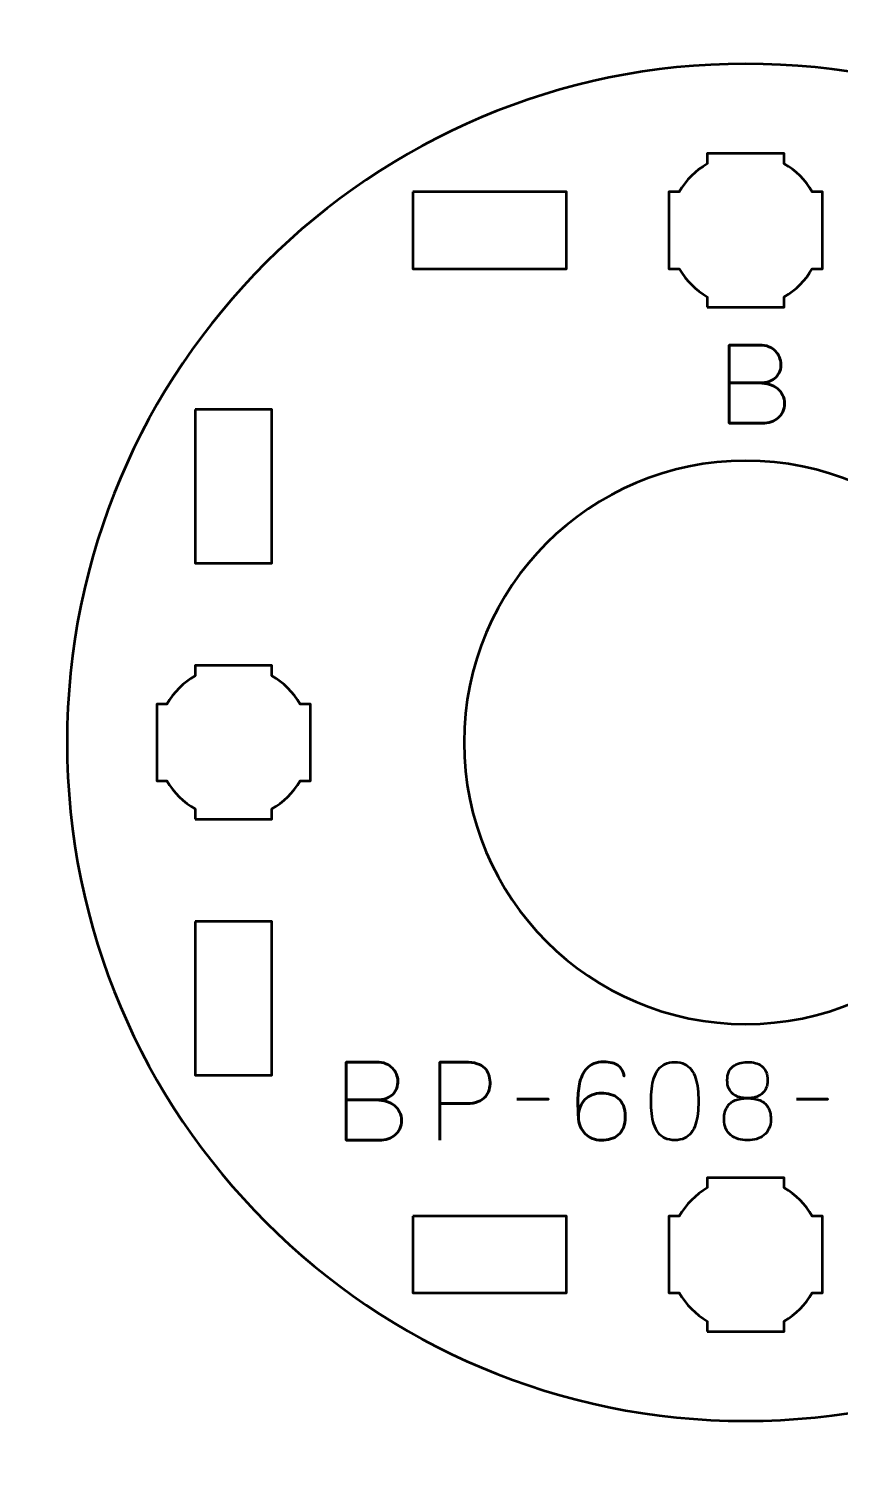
# Model space of a CAD drawing. Header units: centimetres. Extents: x -21 to 0, y -29.7 to 0.
# Drawn here: x -11.5 to -8.33, y -22.85 to -17.26 of the extents above; entities that cross this region are included whole.
import ezdxf

# ---------------------------------------------------------------- set-up
doc = ezdxf.new("R2010")
doc.units = ezdxf.units.CM
doc.header["$MEASUREMENT"] = 0
doc.layers.add('Layer 1', color=7, linetype='Continuous')

msp = doc.modelspace()

# ---------------------------------------------------------------- linework, layer by layer
at = {"layer": 'Layer 1', "color": 22, "lineweight": 53}
msp.add_open_spline([(-21.00003, -29.19995), (-21.00003, -29.19995), (-21.00003, -0.49992), (-21.00003, -0.49992), (-21.00003, -0.49992), (-21.00003, -0.22295), (-20.77694, 0.00004), (-20.49994, 0.00004), (-20.49994, 0.00004), (-20.49994, 0.00004), (-0.50008, 0.00004), (-0.50008, 0.00004), (-0.50008, 0.00004), (-0.22294, 0.00004), (0.00002, -0.22295), (0.00002, -0.49992), (0.00002, -0.49992), (0.00002, -0.49992), (0.00002, -29.19995), (0.00002, -29.19995), (0.00002, -29.19995), (0.00002, -29.47695), (-0.22294, -29.70004), (-0.50008, -29.70004), (-0.50008, -29.70004), (-0.50008, -29.70004), (-20.49994, -29.70004), (-20.49994, -29.70004), (-20.49994, -29.70004), (-20.77694, -29.70004), (-21.00003, -29.47695), (-21.00003, -29.19995)], degree=3, knots=[0, 0, 0, 0, 0.125, 0.125, 0.125, 0.125, 0.25, 0.25, 0.25, 0.25, 0.375, 0.375, 0.375, 0.375, 0.5, 0.5, 0.5, 0.5, 0.625, 0.625, 0.625, 0.625, 0.75, 0.75, 0.75, 0.75, 0.875, 0.875, 0.875, 0.875, 1, 1, 1, 1], dxfattribs=at)
at = {"layer": 'Layer 1', "color": 114, "lineweight": 53}
msp.add_open_spline([(-8.69993, -17.39996), (-7.2366, -17.39996), (-6.04993, -18.58663), (-6.04993, -20.04996), (-6.04993, -20.04996), (-6.04993, -21.51329), (-7.2366, -22.69996), (-8.69993, -22.69996), (-8.69993, -22.69996), (-10.16326, -22.69996), (-11.34993, -21.51329), (-11.34993, -20.04996), (-11.34993, -20.04996), (-11.34993, -18.58663), (-10.16326, -17.39996), (-8.69993, -17.39996)], degree=3, knots=[0, 0, 0, 0, 0.25, 0.25, 0.25, 0.25, 0.5, 0.5, 0.5, 0.5, 0.75, 0.75, 0.75, 0.75, 1, 1, 1, 1], dxfattribs=at)
at = {"layer": 'Layer 1', "lineweight": 53}
for points, knots in [([(-8.84992, -18.35002), (-8.84992, -18.35002), (-8.84992, -18.30984), (-8.84992, -18.30984), (-8.84992, -18.30984), (-8.89546, -18.28351), (-8.93342, -18.24556), (-8.95977, -18.20003), (-8.95977, -18.20003), (-8.95977, -18.20003), (-8.99992, -18.20003), (-8.99992, -18.20003), (-8.99992, -18.20003), (-8.99992, -18.20003), (-8.99992, -18.05151), (-8.99992, -18.05151), (-8.99992, -18.05151), (-8.99992, -18.05151), (-8.99994, -18.04996), (-8.99994, -18.04996), (-8.99994, -18.04996), (-8.99994, -18.04996), (-8.99992, -18.04841), (-8.99992, -18.04841), (-8.99992, -18.04841), (-8.99992, -18.04841), (-8.99992, -17.90002), (-8.99992, -17.90002), (-8.99992, -17.90002), (-8.99992, -17.90002), (-8.95982, -17.90002), (-8.95982, -17.90002), (-8.95982, -17.90002), (-8.93347, -17.85445), (-8.89548, -17.81645), (-8.84992, -17.79009), (-8.84992, -17.79009), (-8.84992, -17.79009), (-8.84992, -17.75001), (-8.84992, -17.75001), (-8.84992, -17.75001), (-8.84992, -17.75001), (-8.70458, -17.75001), (-8.70458, -17.75001), (-8.70458, -17.75001), (-8.70458, -17.75001), (-8.69994, -17.74995), (-8.69994, -17.74995), (-8.69994, -17.74995), (-8.69994, -17.74995), (-8.69529, -17.75001), (-8.69529, -17.75001), (-8.69529, -17.75001), (-8.69529, -17.75001), (-8.54991, -17.75001), (-8.54991, -17.75001), (-8.54991, -17.75001), (-8.54991, -17.75001), (-8.54991, -17.79009), (-8.54991, -17.79009), (-8.54991, -17.79009), (-8.50434, -17.81645), (-8.46637, -17.85445), (-8.44003, -17.90002), (-8.44003, -17.90002), (-8.44003, -17.90002), (-8.39991, -17.90002), (-8.39991, -17.90002), (-8.39991, -17.90002), (-8.39991, -17.90002), (-8.39991, -18.20003), (-8.39991, -18.20003), (-8.39991, -18.20003), (-8.39991, -18.20003), (-8.44008, -18.20003), (-8.44008, -18.20003), (-8.44008, -18.20003), (-8.46642, -18.24556), (-8.50438, -18.28351), (-8.54991, -18.30984), (-8.54991, -18.30984), (-8.54991, -18.30984), (-8.54991, -18.35002), (-8.54991, -18.35002), (-8.54991, -18.35002), (-8.54991, -18.35002), (-8.84992, -18.35002), (-8.84992, -18.35002)], [0, 0, 0, 0, 0.0454545, 0.0454545, 0.0454545, 0.0454545, 0.0909091, 0.0909091, 0.0909091, 0.0909091, 0.1363636, 0.1363636, 0.1363636, 0.1363636, 0.1818182, 0.1818182, 0.1818182, 0.1818182, 0.2272727, 0.2272727, 0.2272727, 0.2272727, 0.2727273, 0.2727273, 0.2727273, 0.2727273, 0.3181818, 0.3181818, 0.3181818, 0.3181818, 0.3636364, 0.3636364, 0.3636364, 0.3636364, 0.4090909, 0.4090909, 0.4090909, 0.4090909, 0.4545455, 0.4545455, 0.4545455, 0.4545455, 0.5, 0.5, 0.5, 0.5, 0.5454545, 0.5454545, 0.5454545, 0.5454545, 0.5909091, 0.5909091, 0.5909091, 0.5909091, 0.6363636, 0.6363636, 0.6363636, 0.6363636, 0.6818182, 0.6818182, 0.6818182, 0.6818182, 0.7272727, 0.7272727, 0.7272727, 0.7272727, 0.7727273, 0.7727273, 0.7727273, 0.7727273, 0.8181818, 0.8181818, 0.8181818, 0.8181818, 0.8636364, 0.8636364, 0.8636364, 0.8636364, 0.9090909, 0.9090909, 0.9090909, 0.9090909, 0.9545455, 0.9545455, 0.9545455, 0.9545455, 1, 1, 1, 1]), ([(-9.99992, -17.90002), (-9.99992, -17.90002), (-9.39991, -17.90002), (-9.39991, -17.90002), (-9.39991, -17.90002), (-9.39991, -17.90002), (-9.39991, -18.20003), (-9.39991, -18.20003), (-9.39991, -18.20003), (-9.39991, -18.20003), (-9.99992, -18.20003), (-9.99992, -18.20003), (-9.99992, -18.20003), (-9.99992, -18.20003), (-9.99992, -17.90002), (-9.99992, -17.90002)], [0, 0, 0, 0, 0.25, 0.25, 0.25, 0.25, 0.5, 0.5, 0.5, 0.5, 0.75, 0.75, 0.75, 0.75, 1, 1, 1, 1]), ([(-10.84987, -18.74997), (-10.84987, -18.74997), (-10.54986, -18.74997), (-10.54986, -18.74997), (-10.54986, -18.74997), (-10.54986, -18.74997), (-10.54986, -19.34998), (-10.54986, -19.34998), (-10.54986, -19.34998), (-10.54986, -19.34998), (-10.84987, -19.34998), (-10.84987, -19.34998), (-10.84987, -19.34998), (-10.84987, -19.34998), (-10.84987, -18.74997), (-10.84987, -18.74997)], [0, 0, 0, 0, 0.25, 0.25, 0.25, 0.25, 0.5, 0.5, 0.5, 0.5, 0.75, 0.75, 0.75, 0.75, 1, 1, 1, 1]), ([(-10.84992, -20.35002), (-10.84992, -20.35002), (-10.84992, -20.30984), (-10.84992, -20.30984), (-10.84992, -20.30984), (-10.89546, -20.28351), (-10.93342, -20.24556), (-10.95977, -20.20003), (-10.95977, -20.20003), (-10.95977, -20.20003), (-10.99992, -20.20003), (-10.99992, -20.20003), (-10.99992, -20.20003), (-10.99992, -20.20003), (-10.99992, -20.05151), (-10.99992, -20.05151), (-10.99992, -20.05151), (-10.99992, -20.05151), (-10.99994, -20.04996), (-10.99994, -20.04996), (-10.99994, -20.04996), (-10.99994, -20.04996), (-10.99992, -20.04841), (-10.99992, -20.04841), (-10.99992, -20.04841), (-10.99992, -20.04841), (-10.99992, -19.90002), (-10.99992, -19.90002), (-10.99992, -19.90002), (-10.99992, -19.90002), (-10.95982, -19.90002), (-10.95982, -19.90002), (-10.95982, -19.90002), (-10.93347, -19.85445), (-10.89548, -19.81645), (-10.84992, -19.79009), (-10.84992, -19.79009), (-10.84992, -19.79009), (-10.84992, -19.75001), (-10.84992, -19.75001), (-10.84992, -19.75001), (-10.84992, -19.75001), (-10.70458, -19.75001), (-10.70458, -19.75001), (-10.70458, -19.75001), (-10.70458, -19.75001), (-10.69994, -19.74995), (-10.69994, -19.74995), (-10.69994, -19.74995), (-10.69994, -19.74995), (-10.69529, -19.75001), (-10.69529, -19.75001), (-10.69529, -19.75001), (-10.69529, -19.75001), (-10.54991, -19.75001), (-10.54991, -19.75001), (-10.54991, -19.75001), (-10.54991, -19.75001), (-10.54991, -19.79009), (-10.54991, -19.79009), (-10.54991, -19.79009), (-10.50434, -19.81645), (-10.46637, -19.85445), (-10.44003, -19.90002), (-10.44003, -19.90002), (-10.44003, -19.90002), (-10.39991, -19.90002), (-10.39991, -19.90002), (-10.39991, -19.90002), (-10.39991, -19.90002), (-10.39991, -20.20003), (-10.39991, -20.20003), (-10.39991, -20.20003), (-10.39991, -20.20003), (-10.44008, -20.20003), (-10.44008, -20.20003), (-10.44008, -20.20003), (-10.46642, -20.24556), (-10.50438, -20.28351), (-10.54991, -20.30984), (-10.54991, -20.30984), (-10.54991, -20.30984), (-10.54991, -20.35002), (-10.54991, -20.35002), (-10.54991, -20.35002), (-10.54991, -20.35002), (-10.84992, -20.35002), (-10.84992, -20.35002)], [0, 0, 0, 0, 0.0454545, 0.0454545, 0.0454545, 0.0454545, 0.0909091, 0.0909091, 0.0909091, 0.0909091, 0.1363636, 0.1363636, 0.1363636, 0.1363636, 0.1818182, 0.1818182, 0.1818182, 0.1818182, 0.2272727, 0.2272727, 0.2272727, 0.2272727, 0.2727273, 0.2727273, 0.2727273, 0.2727273, 0.3181818, 0.3181818, 0.3181818, 0.3181818, 0.3636364, 0.3636364, 0.3636364, 0.3636364, 0.4090909, 0.4090909, 0.4090909, 0.4090909, 0.4545455, 0.4545455, 0.4545455, 0.4545455, 0.5, 0.5, 0.5, 0.5, 0.5454545, 0.5454545, 0.5454545, 0.5454545, 0.5909091, 0.5909091, 0.5909091, 0.5909091, 0.6363636, 0.6363636, 0.6363636, 0.6363636, 0.6818182, 0.6818182, 0.6818182, 0.6818182, 0.7272727, 0.7272727, 0.7272727, 0.7272727, 0.7727273, 0.7727273, 0.7727273, 0.7727273, 0.8181818, 0.8181818, 0.8181818, 0.8181818, 0.8636364, 0.8636364, 0.8636364, 0.8636364, 0.9090909, 0.9090909, 0.9090909, 0.9090909, 0.9545455, 0.9545455, 0.9545455, 0.9545455, 1, 1, 1, 1]), ([(-10.84987, -20.74994), (-10.84987, -20.74994), (-10.54986, -20.74994), (-10.54986, -20.74994), (-10.54986, -20.74994), (-10.54986, -20.74994), (-10.54986, -21.34994), (-10.54986, -21.34994), (-10.54986, -21.34994), (-10.54986, -21.34994), (-10.84987, -21.34994), (-10.84987, -21.34994), (-10.84987, -21.34994), (-10.84987, -21.34994), (-10.84987, -20.74994), (-10.84987, -20.74994)], [0, 0, 0, 0, 0.25, 0.25, 0.25, 0.25, 0.5, 0.5, 0.5, 0.5, 0.75, 0.75, 0.75, 0.75, 1, 1, 1, 1]), ([(-8.84992, -22.35002), (-8.84992, -22.35002), (-8.84992, -22.30984), (-8.84992, -22.30984), (-8.84992, -22.30984), (-8.89546, -22.28351), (-8.93342, -22.24556), (-8.95977, -22.20003), (-8.95977, -22.20003), (-8.95977, -22.20003), (-8.99992, -22.20003), (-8.99992, -22.20003), (-8.99992, -22.20003), (-8.99992, -22.20003), (-8.99992, -22.05151), (-8.99992, -22.05151), (-8.99992, -22.05151), (-8.99992, -22.05151), (-8.99994, -22.04996), (-8.99994, -22.04996), (-8.99994, -22.04996), (-8.99994, -22.04996), (-8.99992, -22.04841), (-8.99992, -22.04841), (-8.99992, -22.04841), (-8.99992, -22.04841), (-8.99992, -21.90002), (-8.99992, -21.90002), (-8.99992, -21.90002), (-8.99992, -21.90002), (-8.95982, -21.90002), (-8.95982, -21.90002), (-8.95982, -21.90002), (-8.93347, -21.85445), (-8.89548, -21.81645), (-8.84992, -21.79009), (-8.84992, -21.79009), (-8.84992, -21.79009), (-8.84992, -21.75001), (-8.84992, -21.75001), (-8.84992, -21.75001), (-8.84992, -21.75001), (-8.70458, -21.75001), (-8.70458, -21.75001), (-8.70458, -21.75001), (-8.70458, -21.75001), (-8.69994, -21.74995), (-8.69994, -21.74995), (-8.69994, -21.74995), (-8.69994, -21.74995), (-8.69529, -21.75001), (-8.69529, -21.75001), (-8.69529, -21.75001), (-8.69529, -21.75001), (-8.54991, -21.75001), (-8.54991, -21.75001), (-8.54991, -21.75001), (-8.54991, -21.75001), (-8.54991, -21.79009), (-8.54991, -21.79009), (-8.54991, -21.79009), (-8.50434, -21.81645), (-8.46637, -21.85445), (-8.44003, -21.90002), (-8.44003, -21.90002), (-8.44003, -21.90002), (-8.39991, -21.90002), (-8.39991, -21.90002), (-8.39991, -21.90002), (-8.39991, -21.90002), (-8.39991, -22.20003), (-8.39991, -22.20003), (-8.39991, -22.20003), (-8.39991, -22.20003), (-8.44008, -22.20003), (-8.44008, -22.20003), (-8.44008, -22.20003), (-8.46642, -22.24556), (-8.50438, -22.28351), (-8.54991, -22.30984), (-8.54991, -22.30984), (-8.54991, -22.30984), (-8.54991, -22.35002), (-8.54991, -22.35002), (-8.54991, -22.35002), (-8.54991, -22.35002), (-8.84992, -22.35002), (-8.84992, -22.35002)], [0, 0, 0, 0, 0.0454545, 0.0454545, 0.0454545, 0.0454545, 0.0909091, 0.0909091, 0.0909091, 0.0909091, 0.1363636, 0.1363636, 0.1363636, 0.1363636, 0.1818182, 0.1818182, 0.1818182, 0.1818182, 0.2272727, 0.2272727, 0.2272727, 0.2272727, 0.2727273, 0.2727273, 0.2727273, 0.2727273, 0.3181818, 0.3181818, 0.3181818, 0.3181818, 0.3636364, 0.3636364, 0.3636364, 0.3636364, 0.4090909, 0.4090909, 0.4090909, 0.4090909, 0.4545455, 0.4545455, 0.4545455, 0.4545455, 0.5, 0.5, 0.5, 0.5, 0.5454545, 0.5454545, 0.5454545, 0.5454545, 0.5909091, 0.5909091, 0.5909091, 0.5909091, 0.6363636, 0.6363636, 0.6363636, 0.6363636, 0.6818182, 0.6818182, 0.6818182, 0.6818182, 0.7272727, 0.7272727, 0.7272727, 0.7272727, 0.7727273, 0.7727273, 0.7727273, 0.7727273, 0.8181818, 0.8181818, 0.8181818, 0.8181818, 0.8636364, 0.8636364, 0.8636364, 0.8636364, 0.9090909, 0.9090909, 0.9090909, 0.9090909, 0.9545455, 0.9545455, 0.9545455, 0.9545455, 1, 1, 1, 1]), ([(-9.99992, -21.89989), (-9.99992, -21.89989), (-9.39991, -21.89989), (-9.39991, -21.89989), (-9.39991, -21.89989), (-9.39991, -21.89989), (-9.39991, -22.19989), (-9.39991, -22.19989), (-9.39991, -22.19989), (-9.39991, -22.19989), (-9.99992, -22.19989), (-9.99992, -22.19989), (-9.99992, -22.19989), (-9.99992, -22.19989), (-9.99992, -21.89989), (-9.99992, -21.89989)], [0, 0, 0, 0, 0.25, 0.25, 0.25, 0.25, 0.5, 0.5, 0.5, 0.5, 0.75, 0.75, 0.75, 0.75, 1, 1, 1, 1])]:
    msp.add_open_spline(points, degree=3, knots=knots, dxfattribs=at)
at = {"layer": 'Layer 1', "color": 30, "lineweight": 53}
for points, knots in [([(-8.76453, -18.64632), (-8.76453, -18.64632), (-8.64727, -18.64632), (-8.64727, -18.64632), (-8.64727, -18.64632), (-8.63203, -18.64625), (-8.61905, -18.64414), (-8.60811, -18.63997), (-8.60811, -18.63997), (-8.59724, -18.63588), (-8.58843, -18.63031), (-8.58158, -18.62332), (-8.58158, -18.62332), (-8.57474, -18.61634), (-8.5698, -18.60844), (-8.56669, -18.59969), (-8.56669, -18.59969), (-8.56366, -18.59101), (-8.56225, -18.58198), (-8.5626, -18.57267), (-8.5626, -18.57267), (-8.56303, -18.56335), (-8.565, -18.55432), (-8.56853, -18.5455), (-8.56853, -18.5455), (-8.57199, -18.53668), (-8.57721, -18.52871), (-8.58405, -18.52158), (-8.58405, -18.52158), (-8.59089, -18.51446), (-8.59943, -18.50881), (-8.6098, -18.50465), (-8.6098, -18.50465), (-8.62018, -18.50042), (-8.63238, -18.49823), (-8.64642, -18.49816), (-8.64642, -18.49816), (-8.64642, -18.49816), (-8.76453, -18.49816), (-8.76453, -18.49816), (-8.76453, -18.49816), (-8.76453, -18.49816), (-8.76453, -18.80338), (-8.76453, -18.80338), (-8.76453, -18.80338), (-8.76453, -18.80338), (-8.63457, -18.80338), (-8.63457, -18.80338), (-8.63457, -18.80338), (-8.62243, -18.80338), (-8.61114, -18.80162), (-8.6007, -18.79816), (-8.6007, -18.79816), (-8.59026, -18.79463), (-8.58116, -18.78962), (-8.57326, -18.78292), (-8.57326, -18.78292), (-8.56542, -18.77629), (-8.55929, -18.76824), (-8.55491, -18.75872), (-8.55491, -18.75872), (-8.55054, -18.74919), (-8.54828, -18.7384), (-8.54821, -18.72633), (-8.54821, -18.72633), (-8.54849, -18.7142), (-8.55103, -18.70326), (-8.5559, -18.69346), (-8.5559, -18.69346), (-8.56077, -18.68365), (-8.56754, -18.67525), (-8.57629, -18.6682), (-8.57629, -18.6682), (-8.58504, -18.66121), (-8.59548, -18.65578), (-8.60748, -18.65204), (-8.60748, -18.65204), (-8.61947, -18.6483), (-8.63273, -18.6464), (-8.64727, -18.64632), (-8.64727, -18.64632), (-8.63273, -18.6464), (-8.61947, -18.6483), (-8.60748, -18.65204), (-8.60748, -18.65204), (-8.59548, -18.65578), (-8.58504, -18.66121), (-8.57629, -18.6682), (-8.57629, -18.6682), (-8.56754, -18.67525), (-8.56077, -18.68365), (-8.5559, -18.69346), (-8.5559, -18.69346), (-8.55103, -18.70326), (-8.54849, -18.7142), (-8.54821, -18.72633), (-8.54821, -18.72633), (-8.54828, -18.7384), (-8.55054, -18.74919), (-8.55491, -18.75872), (-8.55491, -18.75872), (-8.55929, -18.76824), (-8.56542, -18.77629), (-8.57326, -18.78292), (-8.57326, -18.78292), (-8.58116, -18.78962), (-8.59026, -18.79463), (-8.6007, -18.79816), (-8.6007, -18.79816), (-8.61114, -18.80162), (-8.62243, -18.80338), (-8.63457, -18.80338), (-8.63457, -18.80338), (-8.63457, -18.80338), (-8.76453, -18.80338), (-8.76453, -18.80338), (-8.76453, -18.80338), (-8.76453, -18.80338), (-8.76453, -18.49816), (-8.76453, -18.49816), (-8.76453, -18.49816), (-8.76453, -18.49816), (-8.64642, -18.49816), (-8.64642, -18.49816), (-8.64642, -18.49816), (-8.63238, -18.49823), (-8.62018, -18.50042), (-8.6098, -18.50465), (-8.6098, -18.50465), (-8.59943, -18.50881), (-8.59089, -18.51446), (-8.58405, -18.52158), (-8.58405, -18.52158), (-8.57721, -18.52871), (-8.57199, -18.53668), (-8.56853, -18.5455), (-8.56853, -18.5455), (-8.565, -18.55432), (-8.56303, -18.56335), (-8.5626, -18.57267), (-8.5626, -18.57267), (-8.56225, -18.58198), (-8.56366, -18.59101), (-8.56669, -18.59969), (-8.56669, -18.59969), (-8.5698, -18.60844), (-8.57474, -18.61634), (-8.58158, -18.62332), (-8.58158, -18.62332), (-8.58843, -18.63031), (-8.59724, -18.63588), (-8.60811, -18.63997), (-8.60811, -18.63997), (-8.61905, -18.64414), (-8.63203, -18.64625), (-8.64727, -18.64632), (-8.64727, -18.64632), (-8.64727, -18.64632), (-8.76453, -18.64632), (-8.76453, -18.64632)], [0, 0, 0, 0, 0.025, 0.025, 0.025, 0.025, 0.05, 0.05, 0.05, 0.05, 0.075, 0.075, 0.075, 0.075, 0.1, 0.1, 0.1, 0.1, 0.125, 0.125, 0.125, 0.125, 0.15, 0.15, 0.15, 0.15, 0.175, 0.175, 0.175, 0.175, 0.2, 0.2, 0.2, 0.2, 0.225, 0.225, 0.225, 0.225, 0.25, 0.25, 0.25, 0.25, 0.275, 0.275, 0.275, 0.275, 0.3, 0.3, 0.3, 0.3, 0.325, 0.325, 0.325, 0.325, 0.35, 0.35, 0.35, 0.35, 0.375, 0.375, 0.375, 0.375, 0.4, 0.4, 0.4, 0.4, 0.425, 0.425, 0.425, 0.425, 0.45, 0.45, 0.45, 0.45, 0.475, 0.475, 0.475, 0.475, 0.5, 0.5, 0.5, 0.5, 0.525, 0.525, 0.525, 0.525, 0.55, 0.55, 0.55, 0.55, 0.575, 0.575, 0.575, 0.575, 0.6, 0.6, 0.6, 0.6, 0.625, 0.625, 0.625, 0.625, 0.65, 0.65, 0.65, 0.65, 0.675, 0.675, 0.675, 0.675, 0.7, 0.7, 0.7, 0.7, 0.725, 0.725, 0.725, 0.725, 0.75, 0.75, 0.75, 0.75, 0.775, 0.775, 0.775, 0.775, 0.8, 0.8, 0.8, 0.8, 0.825, 0.825, 0.825, 0.825, 0.85, 0.85, 0.85, 0.85, 0.875, 0.875, 0.875, 0.875, 0.9, 0.9, 0.9, 0.9, 0.925, 0.925, 0.925, 0.925, 0.95, 0.95, 0.95, 0.95, 0.975, 0.975, 0.975, 0.975, 1, 1, 1, 1]), ([(-10.26015, -21.44632), (-10.26015, -21.44632), (-10.14289, -21.44632), (-10.14289, -21.44632), (-10.14289, -21.44632), (-10.12765, -21.44625), (-10.11467, -21.44414), (-10.10373, -21.43997), (-10.10373, -21.43997), (-10.09286, -21.43588), (-10.08405, -21.43031), (-10.0772, -21.42332), (-10.0772, -21.42332), (-10.07036, -21.41634), (-10.06542, -21.40844), (-10.06231, -21.39969), (-10.06231, -21.39969), (-10.05928, -21.39101), (-10.05787, -21.38198), (-10.05822, -21.37267), (-10.05822, -21.37267), (-10.05865, -21.36335), (-10.06062, -21.35432), (-10.06415, -21.3455), (-10.06415, -21.3455), (-10.06761, -21.33668), (-10.07283, -21.32871), (-10.07967, -21.32158), (-10.07967, -21.32158), (-10.08651, -21.31446), (-10.09505, -21.30881), (-10.10542, -21.30465), (-10.10542, -21.30465), (-10.1158, -21.30042), (-10.128, -21.29823), (-10.14204, -21.29816), (-10.14204, -21.29816), (-10.14204, -21.29816), (-10.26015, -21.29816), (-10.26015, -21.29816), (-10.26015, -21.29816), (-10.26015, -21.29816), (-10.26015, -21.60338), (-10.26015, -21.60338), (-10.26015, -21.60338), (-10.26015, -21.60338), (-10.13019, -21.60338), (-10.13019, -21.60338), (-10.13019, -21.60338), (-10.11805, -21.60338), (-10.10676, -21.60162), (-10.09632, -21.59816), (-10.09632, -21.59816), (-10.08588, -21.59463), (-10.07678, -21.58962), (-10.06888, -21.58292), (-10.06888, -21.58292), (-10.06104, -21.57629), (-10.05491, -21.56824), (-10.05053, -21.55872), (-10.05053, -21.55872), (-10.04616, -21.54919), (-10.0439, -21.5384), (-10.04383, -21.52633), (-10.04383, -21.52633), (-10.04411, -21.5142), (-10.04665, -21.50326), (-10.05152, -21.49346), (-10.05152, -21.49346), (-10.05639, -21.48365), (-10.06316, -21.47525), (-10.07191, -21.4682), (-10.07191, -21.4682), (-10.08066, -21.46121), (-10.0911, -21.45578), (-10.1031, -21.45204), (-10.1031, -21.45204), (-10.11509, -21.4483), (-10.12835, -21.4464), (-10.14289, -21.44632), (-10.14289, -21.44632), (-10.12835, -21.4464), (-10.11509, -21.4483), (-10.1031, -21.45204), (-10.1031, -21.45204), (-10.0911, -21.45578), (-10.08066, -21.46121), (-10.07191, -21.4682), (-10.07191, -21.4682), (-10.06316, -21.47525), (-10.05639, -21.48365), (-10.05152, -21.49346), (-10.05152, -21.49346), (-10.04665, -21.50326), (-10.04411, -21.5142), (-10.04383, -21.52633), (-10.04383, -21.52633), (-10.0439, -21.5384), (-10.04616, -21.54919), (-10.05053, -21.55872), (-10.05053, -21.55872), (-10.05491, -21.56824), (-10.06104, -21.57629), (-10.06888, -21.58292), (-10.06888, -21.58292), (-10.07678, -21.58962), (-10.08588, -21.59463), (-10.09632, -21.59816), (-10.09632, -21.59816), (-10.10676, -21.60162), (-10.11805, -21.60338), (-10.13019, -21.60338), (-10.13019, -21.60338), (-10.13019, -21.60338), (-10.26015, -21.60338), (-10.26015, -21.60338), (-10.26015, -21.60338), (-10.26015, -21.60338), (-10.26015, -21.29816), (-10.26015, -21.29816), (-10.26015, -21.29816), (-10.26015, -21.29816), (-10.14204, -21.29816), (-10.14204, -21.29816), (-10.14204, -21.29816), (-10.128, -21.29823), (-10.1158, -21.30042), (-10.10542, -21.30465), (-10.10542, -21.30465), (-10.09505, -21.30881), (-10.08651, -21.31446), (-10.07967, -21.32158), (-10.07967, -21.32158), (-10.07283, -21.32871), (-10.06761, -21.33668), (-10.06415, -21.3455), (-10.06415, -21.3455), (-10.06062, -21.35432), (-10.05865, -21.36335), (-10.05822, -21.37267), (-10.05822, -21.37267), (-10.05787, -21.38198), (-10.05928, -21.39101), (-10.06231, -21.39969), (-10.06231, -21.39969), (-10.06542, -21.40844), (-10.07036, -21.41634), (-10.0772, -21.42332), (-10.0772, -21.42332), (-10.08405, -21.43031), (-10.09286, -21.43588), (-10.10373, -21.43997), (-10.10373, -21.43997), (-10.11467, -21.44414), (-10.12765, -21.44625), (-10.14289, -21.44632), (-10.14289, -21.44632), (-10.14289, -21.44632), (-10.26015, -21.44632), (-10.26015, -21.44632)], [0, 0, 0, 0, 0.025, 0.025, 0.025, 0.025, 0.05, 0.05, 0.05, 0.05, 0.075, 0.075, 0.075, 0.075, 0.1, 0.1, 0.1, 0.1, 0.125, 0.125, 0.125, 0.125, 0.15, 0.15, 0.15, 0.15, 0.175, 0.175, 0.175, 0.175, 0.2, 0.2, 0.2, 0.2, 0.225, 0.225, 0.225, 0.225, 0.25, 0.25, 0.25, 0.25, 0.275, 0.275, 0.275, 0.275, 0.3, 0.3, 0.3, 0.3, 0.325, 0.325, 0.325, 0.325, 0.35, 0.35, 0.35, 0.35, 0.375, 0.375, 0.375, 0.375, 0.4, 0.4, 0.4, 0.4, 0.425, 0.425, 0.425, 0.425, 0.45, 0.45, 0.45, 0.45, 0.475, 0.475, 0.475, 0.475, 0.5, 0.5, 0.5, 0.5, 0.525, 0.525, 0.525, 0.525, 0.55, 0.55, 0.55, 0.55, 0.575, 0.575, 0.575, 0.575, 0.6, 0.6, 0.6, 0.6, 0.625, 0.625, 0.625, 0.625, 0.65, 0.65, 0.65, 0.65, 0.675, 0.675, 0.675, 0.675, 0.7, 0.7, 0.7, 0.7, 0.725, 0.725, 0.725, 0.725, 0.75, 0.75, 0.75, 0.75, 0.775, 0.775, 0.775, 0.775, 0.8, 0.8, 0.8, 0.8, 0.825, 0.825, 0.825, 0.825, 0.85, 0.85, 0.85, 0.85, 0.875, 0.875, 0.875, 0.875, 0.9, 0.9, 0.9, 0.9, 0.925, 0.925, 0.925, 0.925, 0.95, 0.95, 0.95, 0.95, 0.975, 0.975, 0.975, 0.975, 1, 1, 1, 1]), ([(-9.89397, -21.60338), (-9.89397, -21.60338), (-9.89397, -21.29816), (-9.89397, -21.29816), (-9.89397, -21.29816), (-9.89397, -21.29816), (-9.7966, -21.29816), (-9.7966, -21.29816), (-9.7966, -21.29816), (-9.77713, -21.29823), (-9.76112, -21.30042), (-9.74849, -21.30465), (-9.74849, -21.30465), (-9.73593, -21.30881), (-9.72605, -21.3146), (-9.71892, -21.32194), (-9.71892, -21.32194), (-9.7118, -21.3292), (-9.70672, -21.33753), (-9.70361, -21.34691), (-9.70361, -21.34691), (-9.70058, -21.3563), (-9.69882, -21.3661), (-9.69839, -21.37648), (-9.69839, -21.37648), (-9.6979, -21.38685), (-9.6991, -21.39701), (-9.70192, -21.40688), (-9.70192, -21.40688), (-9.70481, -21.41676), (-9.70968, -21.42572), (-9.71667, -21.43377), (-9.71667, -21.43377), (-9.72358, -21.44181), (-9.73296, -21.44823), (-9.74475, -21.45296), (-9.74475, -21.45296), (-9.75653, -21.45775), (-9.77113, -21.46015), (-9.78856, -21.46029), (-9.78856, -21.46029), (-9.78856, -21.46029), (-9.89397, -21.46029), (-9.89397, -21.46029), (-9.89397, -21.46029), (-9.89397, -21.46029), (-9.78856, -21.46029), (-9.78856, -21.46029), (-9.78856, -21.46029), (-9.77149, -21.46015), (-9.75702, -21.45775), (-9.74531, -21.45296), (-9.74531, -21.45296), (-9.73353, -21.44823), (-9.72414, -21.44181), (-9.71709, -21.43377), (-9.71709, -21.43377), (-9.7101, -21.42572), (-9.70509, -21.41676), (-9.70213, -21.40688), (-9.70213, -21.40688), (-9.69917, -21.39701), (-9.6979, -21.38685), (-9.69839, -21.37648), (-9.69839, -21.37648), (-9.69882, -21.3661), (-9.70058, -21.3563), (-9.70375, -21.34691), (-9.70375, -21.34691), (-9.70686, -21.33753), (-9.71208, -21.3292), (-9.71921, -21.32194), (-9.71921, -21.32194), (-9.7264, -21.3146), (-9.73628, -21.30881), (-9.74884, -21.30465), (-9.74884, -21.30465), (-9.76147, -21.30042), (-9.77734, -21.29823), (-9.7966, -21.29816), (-9.7966, -21.29816), (-9.7966, -21.29816), (-9.89397, -21.29816), (-9.89397, -21.29816), (-9.89397, -21.29816), (-9.89397, -21.29816), (-9.89397, -21.60338), (-9.89397, -21.60338)], [0, 0, 0, 0, 0.0454545, 0.0454545, 0.0454545, 0.0454545, 0.0909091, 0.0909091, 0.0909091, 0.0909091, 0.1363636, 0.1363636, 0.1363636, 0.1363636, 0.1818182, 0.1818182, 0.1818182, 0.1818182, 0.2272727, 0.2272727, 0.2272727, 0.2272727, 0.2727273, 0.2727273, 0.2727273, 0.2727273, 0.3181818, 0.3181818, 0.3181818, 0.3181818, 0.3636364, 0.3636364, 0.3636364, 0.3636364, 0.4090909, 0.4090909, 0.4090909, 0.4090909, 0.4545455, 0.4545455, 0.4545455, 0.4545455, 0.5, 0.5, 0.5, 0.5, 0.5454545, 0.5454545, 0.5454545, 0.5454545, 0.5909091, 0.5909091, 0.5909091, 0.5909091, 0.6363636, 0.6363636, 0.6363636, 0.6363636, 0.6818182, 0.6818182, 0.6818182, 0.6818182, 0.7272727, 0.7272727, 0.7272727, 0.7272727, 0.7727273, 0.7727273, 0.7727273, 0.7727273, 0.8181818, 0.8181818, 0.8181818, 0.8181818, 0.8636364, 0.8636364, 0.8636364, 0.8636364, 0.9090909, 0.9090909, 0.9090909, 0.9090909, 0.9545455, 0.9545455, 0.9545455, 0.9545455, 1, 1, 1, 1]), ([(-9.35338, -21.51152), (-9.35331, -21.49769), (-9.35106, -21.4852), (-9.34654, -21.47391), (-9.34654, -21.47391), (-9.3421, -21.46269), (-9.33582, -21.45303), (-9.3277, -21.44491), (-9.3277, -21.44491), (-9.31966, -21.43687), (-9.31013, -21.43066), (-9.29927, -21.42629), (-9.29927, -21.42629), (-9.2884, -21.42191), (-9.27648, -21.41973), (-9.26364, -21.41965), (-9.26364, -21.41965), (-9.25073, -21.41958), (-9.23866, -21.42121), (-9.22744, -21.42445), (-9.22744, -21.42445), (-9.21622, -21.42763), (-9.20642, -21.43285), (-9.19788, -21.44005), (-9.19788, -21.44005), (-9.18934, -21.44717), (-9.18264, -21.45663), (-9.17784, -21.46841), (-9.17784, -21.46841), (-9.17305, -21.48019), (-9.17058, -21.49451), (-9.17051, -21.51152), (-9.17051, -21.51152), (-9.17058, -21.52852), (-9.17305, -21.54284), (-9.17784, -21.55463), (-9.17784, -21.55463), (-9.18264, -21.56641), (-9.18934, -21.57586), (-9.19788, -21.58299), (-9.19788, -21.58299), (-9.20642, -21.59019), (-9.21622, -21.59541), (-9.22744, -21.59858), (-9.22744, -21.59858), (-9.23866, -21.60183), (-9.25073, -21.60345), (-9.26364, -21.60338), (-9.26364, -21.60338), (-9.27648, -21.60331), (-9.28826, -21.60112), (-9.29906, -21.59675), (-9.29906, -21.59675), (-9.30978, -21.59237), (-9.31909, -21.58616), (-9.32707, -21.57805), (-9.32707, -21.57805), (-9.33504, -21.57001), (-9.34132, -21.56034), (-9.34583, -21.54905), (-9.34583, -21.54905), (-9.35042, -21.53783), (-9.35289, -21.52535), (-9.35338, -21.51152), (-9.35338, -21.51152), (-9.35367, -21.50453), (-9.35402, -21.49621), (-9.35451, -21.48654), (-9.35451, -21.48654), (-9.35501, -21.4768), (-9.35529, -21.46622), (-9.35536, -21.45486), (-9.35536, -21.45486), (-9.35543, -21.44343), (-9.35508, -21.43165), (-9.35416, -21.41958), (-9.35416, -21.41958), (-9.35331, -21.40745), (-9.35162, -21.39552), (-9.34915, -21.38374), (-9.34915, -21.38374), (-9.34668, -21.37203), (-9.34315, -21.36095), (-9.3385, -21.35058), (-9.3385, -21.35058), (-9.33384, -21.34021), (-9.32784, -21.33104), (-9.32043, -21.32306), (-9.32043, -21.32306), (-9.31296, -21.31509), (-9.30385, -21.30881), (-9.29306, -21.30423), (-9.29306, -21.30423), (-9.28226, -21.29971), (-9.26949, -21.29738), (-9.25475, -21.29731), (-9.25475, -21.29731), (-9.24191, -21.29738), (-9.23104, -21.29865), (-9.22201, -21.30112), (-9.22201, -21.30112), (-9.21298, -21.30359), (-9.20557, -21.30691), (-9.19964, -21.311), (-9.19964, -21.311), (-9.19379, -21.31516), (-9.18913, -21.31968), (-9.18575, -21.32469), (-9.18575, -21.32469), (-9.18236, -21.32963), (-9.17982, -21.33464), (-9.17827, -21.33965), (-9.17827, -21.33965), (-9.17664, -21.34465), (-9.17559, -21.34931), (-9.17516, -21.35362), (-9.17516, -21.35362), (-9.17559, -21.34931), (-9.17664, -21.34465), (-9.17827, -21.33965), (-9.17827, -21.33965), (-9.17982, -21.33464), (-9.18236, -21.32963), (-9.18575, -21.32469), (-9.18575, -21.32469), (-9.18913, -21.31968), (-9.19379, -21.31516), (-9.19964, -21.311), (-9.19964, -21.311), (-9.20557, -21.30691), (-9.21298, -21.30359), (-9.22201, -21.30112), (-9.22201, -21.30112), (-9.23104, -21.29865), (-9.24191, -21.29738), (-9.25475, -21.29731), (-9.25475, -21.29731), (-9.26949, -21.29738), (-9.28226, -21.29971), (-9.29306, -21.30423), (-9.29306, -21.30423), (-9.30385, -21.30881), (-9.31296, -21.31509), (-9.32043, -21.32306), (-9.32043, -21.32306), (-9.32784, -21.33104), (-9.33384, -21.34021), (-9.3385, -21.35058), (-9.3385, -21.35058), (-9.34315, -21.36095), (-9.34668, -21.37203), (-9.34915, -21.38374), (-9.34915, -21.38374), (-9.35162, -21.39552), (-9.35331, -21.40745), (-9.35416, -21.41958), (-9.35416, -21.41958), (-9.35508, -21.43165), (-9.35543, -21.44343), (-9.35536, -21.45486), (-9.35536, -21.45486), (-9.35529, -21.46622), (-9.35501, -21.4768), (-9.35451, -21.48654), (-9.35451, -21.48654), (-9.35402, -21.49621), (-9.35367, -21.50453), (-9.35338, -21.51152), (-9.35338, -21.51152), (-9.35289, -21.52535), (-9.35042, -21.53783), (-9.34583, -21.54905), (-9.34583, -21.54905), (-9.34132, -21.56034), (-9.33504, -21.57001), (-9.32707, -21.57805), (-9.32707, -21.57805), (-9.31909, -21.58616), (-9.30978, -21.59237), (-9.29906, -21.59675), (-9.29906, -21.59675), (-9.28826, -21.60112), (-9.27648, -21.60331), (-9.26364, -21.60338), (-9.26364, -21.60338), (-9.25073, -21.60345), (-9.23866, -21.60183), (-9.22744, -21.59858), (-9.22744, -21.59858), (-9.21622, -21.59541), (-9.20642, -21.59019), (-9.19788, -21.58299), (-9.19788, -21.58299), (-9.18934, -21.57586), (-9.18264, -21.56641), (-9.17784, -21.55463), (-9.17784, -21.55463), (-9.17305, -21.54284), (-9.17058, -21.52852), (-9.17051, -21.51152), (-9.17051, -21.51152), (-9.17058, -21.49451), (-9.17305, -21.48019), (-9.17784, -21.46841), (-9.17784, -21.46841), (-9.18264, -21.45663), (-9.18934, -21.44717), (-9.19788, -21.44005), (-9.19788, -21.44005), (-9.20642, -21.43285), (-9.21622, -21.42763), (-9.22744, -21.42445), (-9.22744, -21.42445), (-9.23866, -21.42121), (-9.25073, -21.41958), (-9.26364, -21.41965), (-9.26364, -21.41965), (-9.27648, -21.41973), (-9.2884, -21.42191), (-9.29927, -21.42629), (-9.29927, -21.42629), (-9.31013, -21.43066), (-9.31966, -21.43687), (-9.3277, -21.44491), (-9.3277, -21.44491), (-9.33582, -21.45303), (-9.3421, -21.46269), (-9.34654, -21.47391), (-9.34654, -21.47391), (-9.35106, -21.4852), (-9.35331, -21.49769), (-9.35338, -21.51152)], [0, 0, 0, 0, 0.0172414, 0.0172414, 0.0172414, 0.0172414, 0.0344828, 0.0344828, 0.0344828, 0.0344828, 0.0517241, 0.0517241, 0.0517241, 0.0517241, 0.0689655, 0.0689655, 0.0689655, 0.0689655, 0.0862069, 0.0862069, 0.0862069, 0.0862069, 0.1034483, 0.1034483, 0.1034483, 0.1034483, 0.1206897, 0.1206897, 0.1206897, 0.1206897, 0.137931, 0.137931, 0.137931, 0.137931, 0.1551724, 0.1551724, 0.1551724, 0.1551724, 0.1724138, 0.1724138, 0.1724138, 0.1724138, 0.1896552, 0.1896552, 0.1896552, 0.1896552, 0.2068966, 0.2068966, 0.2068966, 0.2068966, 0.2241379, 0.2241379, 0.2241379, 0.2241379, 0.2413793, 0.2413793, 0.2413793, 0.2413793, 0.2586207, 0.2586207, 0.2586207, 0.2586207, 0.2758621, 0.2758621, 0.2758621, 0.2758621, 0.2931034, 0.2931034, 0.2931034, 0.2931034, 0.3103448, 0.3103448, 0.3103448, 0.3103448, 0.3275862, 0.3275862, 0.3275862, 0.3275862, 0.3448276, 0.3448276, 0.3448276, 0.3448276, 0.362069, 0.362069, 0.362069, 0.362069, 0.3793103, 0.3793103, 0.3793103, 0.3793103, 0.3965517, 0.3965517, 0.3965517, 0.3965517, 0.4137931, 0.4137931, 0.4137931, 0.4137931, 0.4310345, 0.4310345, 0.4310345, 0.4310345, 0.4482759, 0.4482759, 0.4482759, 0.4482759, 0.4655172, 0.4655172, 0.4655172, 0.4655172, 0.4827586, 0.4827586, 0.4827586, 0.4827586, 0.5, 0.5, 0.5, 0.5, 0.5172414, 0.5172414, 0.5172414, 0.5172414, 0.5344828, 0.5344828, 0.5344828, 0.5344828, 0.5517241, 0.5517241, 0.5517241, 0.5517241, 0.5689655, 0.5689655, 0.5689655, 0.5689655, 0.5862069, 0.5862069, 0.5862069, 0.5862069, 0.6034483, 0.6034483, 0.6034483, 0.6034483, 0.6206897, 0.6206897, 0.6206897, 0.6206897, 0.637931, 0.637931, 0.637931, 0.637931, 0.6551724, 0.6551724, 0.6551724, 0.6551724, 0.6724138, 0.6724138, 0.6724138, 0.6724138, 0.6896552, 0.6896552, 0.6896552, 0.6896552, 0.7068966, 0.7068966, 0.7068966, 0.7068966, 0.7241379, 0.7241379, 0.7241379, 0.7241379, 0.7413793, 0.7413793, 0.7413793, 0.7413793, 0.7586207, 0.7586207, 0.7586207, 0.7586207, 0.7758621, 0.7758621, 0.7758621, 0.7758621, 0.7931034, 0.7931034, 0.7931034, 0.7931034, 0.8103448, 0.8103448, 0.8103448, 0.8103448, 0.8275862, 0.8275862, 0.8275862, 0.8275862, 0.8448276, 0.8448276, 0.8448276, 0.8448276, 0.862069, 0.862069, 0.862069, 0.862069, 0.8793103, 0.8793103, 0.8793103, 0.8793103, 0.8965517, 0.8965517, 0.8965517, 0.8965517, 0.9137931, 0.9137931, 0.9137931, 0.9137931, 0.9310345, 0.9310345, 0.9310345, 0.9310345, 0.9482759, 0.9482759, 0.9482759, 0.9482759, 0.9655172, 0.9655172, 0.9655172, 0.9655172, 0.9827586, 0.9827586, 0.9827586, 0.9827586, 1, 1, 1, 1]), ([(-8.97704, -21.60338), (-8.96223, -21.60331), (-8.94946, -21.6007), (-8.9388, -21.59562), (-8.9388, -21.59562), (-8.92822, -21.59054), (-8.9194, -21.58327), (-8.91235, -21.57403), (-8.91235, -21.57403), (-8.90536, -21.56472), (-8.89986, -21.55371), (-8.89577, -21.54101), (-8.89577, -21.54101), (-8.89174, -21.52831), (-8.88885, -21.51441), (-8.88723, -21.49917), (-8.88723, -21.49917), (-8.88553, -21.48393), (-8.88469, -21.46791), (-8.88476, -21.45098), (-8.88476, -21.45098), (-8.88469, -21.43412), (-8.88553, -21.4181), (-8.88723, -21.40293), (-8.88723, -21.40293), (-8.88885, -21.38776), (-8.89174, -21.37379), (-8.89577, -21.36109), (-8.89577, -21.36109), (-8.89986, -21.34846), (-8.90536, -21.33746), (-8.91235, -21.32807), (-8.91235, -21.32807), (-8.9194, -21.31876), (-8.92822, -21.31149), (-8.9388, -21.30641), (-8.9388, -21.30641), (-8.94946, -21.30126), (-8.96223, -21.29865), (-8.97704, -21.29858), (-8.97704, -21.29858), (-8.99186, -21.29865), (-9.00463, -21.30126), (-9.01529, -21.30641), (-9.01529, -21.30641), (-9.02587, -21.31149), (-9.03469, -21.31876), (-9.04174, -21.32807), (-9.04174, -21.32807), (-9.04873, -21.33746), (-9.05423, -21.34846), (-9.05832, -21.36109), (-9.05832, -21.36109), (-9.06235, -21.37379), (-9.06524, -21.38776), (-9.06686, -21.40293), (-9.06686, -21.40293), (-9.06855, -21.4181), (-9.0694, -21.43412), (-9.06933, -21.45098), (-9.06933, -21.45098), (-9.0694, -21.46791), (-9.06855, -21.48393), (-9.06686, -21.49917), (-9.06686, -21.49917), (-9.06524, -21.51441), (-9.06235, -21.52831), (-9.05832, -21.54101), (-9.05832, -21.54101), (-9.05423, -21.55371), (-9.04873, -21.56472), (-9.04174, -21.57403), (-9.04174, -21.57403), (-9.03469, -21.58327), (-9.02587, -21.59054), (-9.01529, -21.59562), (-9.01529, -21.59562), (-9.00463, -21.6007), (-8.99186, -21.60331), (-8.97704, -21.60338)], [0, 0, 0, 0, 0.05, 0.05, 0.05, 0.05, 0.1, 0.1, 0.1, 0.1, 0.15, 0.15, 0.15, 0.15, 0.2, 0.2, 0.2, 0.2, 0.25, 0.25, 0.25, 0.25, 0.3, 0.3, 0.3, 0.3, 0.35, 0.35, 0.35, 0.35, 0.4, 0.4, 0.4, 0.4, 0.45, 0.45, 0.45, 0.45, 0.5, 0.5, 0.5, 0.5, 0.55, 0.55, 0.55, 0.55, 0.6, 0.6, 0.6, 0.6, 0.65, 0.65, 0.65, 0.65, 0.7, 0.7, 0.7, 0.7, 0.75, 0.75, 0.75, 0.75, 0.8, 0.8, 0.8, 0.8, 0.85, 0.85, 0.85, 0.85, 0.9, 0.9, 0.9, 0.9, 0.95, 0.95, 0.95, 0.95, 1, 1, 1, 1]), ([(-8.97704, -21.60338), (-8.96223, -21.60331), (-8.94946, -21.6007), (-8.9388, -21.59562), (-8.9388, -21.59562), (-8.92822, -21.59054), (-8.9194, -21.58327), (-8.91235, -21.57403), (-8.91235, -21.57403), (-8.90536, -21.56472), (-8.89986, -21.55371), (-8.89577, -21.54101), (-8.89577, -21.54101), (-8.89174, -21.52831), (-8.88885, -21.51441), (-8.88723, -21.49917), (-8.88723, -21.49917), (-8.88553, -21.48393), (-8.88469, -21.46791), (-8.88476, -21.45098), (-8.88476, -21.45098), (-8.88469, -21.43412), (-8.88553, -21.4181), (-8.88723, -21.40293), (-8.88723, -21.40293), (-8.88885, -21.38776), (-8.89174, -21.37379), (-8.89577, -21.36109), (-8.89577, -21.36109), (-8.89986, -21.34846), (-8.90536, -21.33746), (-8.91235, -21.32807), (-8.91235, -21.32807), (-8.9194, -21.31876), (-8.92822, -21.31149), (-8.9388, -21.30641), (-8.9388, -21.30641), (-8.94946, -21.30126), (-8.96223, -21.29865), (-8.97704, -21.29858), (-8.97704, -21.29858), (-8.99186, -21.29865), (-9.00463, -21.30126), (-9.01529, -21.30641), (-9.01529, -21.30641), (-9.02587, -21.31149), (-9.03469, -21.31876), (-9.04174, -21.32807), (-9.04174, -21.32807), (-9.04873, -21.33746), (-9.05423, -21.34846), (-9.05832, -21.36109), (-9.05832, -21.36109), (-9.06235, -21.37379), (-9.06524, -21.38776), (-9.06686, -21.40293), (-9.06686, -21.40293), (-9.06855, -21.4181), (-9.0694, -21.43412), (-9.06933, -21.45098), (-9.06933, -21.45098), (-9.0694, -21.46791), (-9.06855, -21.48393), (-9.06686, -21.49917), (-9.06686, -21.49917), (-9.06524, -21.51441), (-9.06235, -21.52831), (-9.05832, -21.54101), (-9.05832, -21.54101), (-9.05423, -21.55371), (-9.04873, -21.56472), (-9.04174, -21.57403), (-9.04174, -21.57403), (-9.03469, -21.58327), (-9.02587, -21.59054), (-9.01529, -21.59562), (-9.01529, -21.59562), (-9.00463, -21.6007), (-8.99186, -21.60331), (-8.97704, -21.60338)], [0, 0, 0, 0, 0.05, 0.05, 0.05, 0.05, 0.1, 0.1, 0.1, 0.1, 0.15, 0.15, 0.15, 0.15, 0.2, 0.2, 0.2, 0.2, 0.25, 0.25, 0.25, 0.25, 0.3, 0.3, 0.3, 0.3, 0.35, 0.35, 0.35, 0.35, 0.4, 0.4, 0.4, 0.4, 0.45, 0.45, 0.45, 0.45, 0.5, 0.5, 0.5, 0.5, 0.55, 0.55, 0.55, 0.55, 0.6, 0.6, 0.6, 0.6, 0.65, 0.65, 0.65, 0.65, 0.7, 0.7, 0.7, 0.7, 0.75, 0.75, 0.75, 0.75, 0.8, 0.8, 0.8, 0.8, 0.85, 0.85, 0.85, 0.85, 0.9, 0.9, 0.9, 0.9, 0.95, 0.95, 0.95, 0.95, 1, 1, 1, 1]), ([(-8.69341, -21.43955), (-8.68255, -21.43955), (-8.67239, -21.43828), (-8.66286, -21.43574), (-8.66286, -21.43574), (-8.65341, -21.43313), (-8.64508, -21.42904), (-8.63782, -21.42346), (-8.63782, -21.42346), (-8.63062, -21.41789), (-8.62498, -21.41062), (-8.62088, -21.40166), (-8.62088, -21.40166), (-8.61679, -21.39277), (-8.61475, -21.38198), (-8.61468, -21.36928), (-8.61468, -21.36928), (-8.61475, -21.35658), (-8.61672, -21.34571), (-8.6206, -21.33668), (-8.6206, -21.33668), (-8.62448, -21.32765), (-8.62999, -21.32024), (-8.63704, -21.31453), (-8.63704, -21.31453), (-8.6441, -21.30888), (-8.65242, -21.30472), (-8.66202, -21.30211), (-8.66202, -21.30211), (-8.67154, -21.2995), (-8.68206, -21.29837), (-8.69341, -21.29858), (-8.69341, -21.29858), (-8.70477, -21.29872), (-8.71529, -21.30021), (-8.72481, -21.30282), (-8.72481, -21.30282), (-8.73441, -21.3055), (-8.74273, -21.30959), (-8.74979, -21.31516), (-8.74979, -21.31516), (-8.75684, -21.32074), (-8.76235, -21.328), (-8.76623, -21.33689), (-8.76623, -21.33689), (-8.77011, -21.34585), (-8.77208, -21.35658), (-8.77215, -21.36928), (-8.77215, -21.36928), (-8.77208, -21.38198), (-8.77004, -21.39277), (-8.76594, -21.40166), (-8.76594, -21.40166), (-8.76185, -21.41062), (-8.75621, -21.41789), (-8.74894, -21.42346), (-8.74894, -21.42346), (-8.74174, -21.42904), (-8.73342, -21.43313), (-8.72396, -21.43574), (-8.72396, -21.43574), (-8.71444, -21.43828), (-8.70428, -21.43955), (-8.69341, -21.43955)], [0, 0, 0, 0, 0.0625, 0.0625, 0.0625, 0.0625, 0.125, 0.125, 0.125, 0.125, 0.1875, 0.1875, 0.1875, 0.1875, 0.25, 0.25, 0.25, 0.25, 0.3125, 0.3125, 0.3125, 0.3125, 0.375, 0.375, 0.375, 0.375, 0.4375, 0.4375, 0.4375, 0.4375, 0.5, 0.5, 0.5, 0.5, 0.5625, 0.5625, 0.5625, 0.5625, 0.625, 0.625, 0.625, 0.625, 0.6875, 0.6875, 0.6875, 0.6875, 0.75, 0.75, 0.75, 0.75, 0.8125, 0.8125, 0.8125, 0.8125, 0.875, 0.875, 0.875, 0.875, 0.9375, 0.9375, 0.9375, 0.9375, 1, 1, 1, 1]), ([(-8.69341, -21.43955), (-8.68255, -21.43955), (-8.67239, -21.43828), (-8.66286, -21.43574), (-8.66286, -21.43574), (-8.65341, -21.43313), (-8.64508, -21.42904), (-8.63782, -21.42346), (-8.63782, -21.42346), (-8.63062, -21.41789), (-8.62498, -21.41062), (-8.62088, -21.40166), (-8.62088, -21.40166), (-8.61679, -21.39277), (-8.61475, -21.38198), (-8.61468, -21.36928), (-8.61468, -21.36928), (-8.61475, -21.35658), (-8.61672, -21.34571), (-8.6206, -21.33668), (-8.6206, -21.33668), (-8.62448, -21.32765), (-8.62999, -21.32024), (-8.63704, -21.31453), (-8.63704, -21.31453), (-8.6441, -21.30888), (-8.65242, -21.30472), (-8.66202, -21.30211), (-8.66202, -21.30211), (-8.67154, -21.2995), (-8.68206, -21.29837), (-8.69341, -21.29858), (-8.69341, -21.29858), (-8.70477, -21.29872), (-8.71529, -21.30021), (-8.72481, -21.30282), (-8.72481, -21.30282), (-8.73441, -21.3055), (-8.74273, -21.30959), (-8.74979, -21.31516), (-8.74979, -21.31516), (-8.75684, -21.32074), (-8.76235, -21.328), (-8.76623, -21.33689), (-8.76623, -21.33689), (-8.77011, -21.34585), (-8.77208, -21.35658), (-8.77215, -21.36928), (-8.77215, -21.36928), (-8.77208, -21.38198), (-8.77004, -21.39277), (-8.76594, -21.40166), (-8.76594, -21.40166), (-8.76185, -21.41062), (-8.75621, -21.41789), (-8.74894, -21.42346), (-8.74894, -21.42346), (-8.74174, -21.42904), (-8.73342, -21.43313), (-8.72396, -21.43574), (-8.72396, -21.43574), (-8.71444, -21.43828), (-8.70428, -21.43955), (-8.69341, -21.43955)], [0, 0, 0, 0, 0.0625, 0.0625, 0.0625, 0.0625, 0.125, 0.125, 0.125, 0.125, 0.1875, 0.1875, 0.1875, 0.1875, 0.25, 0.25, 0.25, 0.25, 0.3125, 0.3125, 0.3125, 0.3125, 0.375, 0.375, 0.375, 0.375, 0.4375, 0.4375, 0.4375, 0.4375, 0.5, 0.5, 0.5, 0.5, 0.5625, 0.5625, 0.5625, 0.5625, 0.625, 0.625, 0.625, 0.625, 0.6875, 0.6875, 0.6875, 0.6875, 0.75, 0.75, 0.75, 0.75, 0.8125, 0.8125, 0.8125, 0.8125, 0.875, 0.875, 0.875, 0.875, 0.9375, 0.9375, 0.9375, 0.9375, 1, 1, 1, 1]), ([(-9.59341, -21.44378), (-9.59341, -21.44378), (-9.47022, -21.44378), (-9.47022, -21.44378), (-9.47022, -21.44378), (-9.47022, -21.44378), (-9.59341, -21.44378), (-9.59341, -21.44378)], [0, 0, 0, 0, 0.5, 0.5, 0.5, 0.5, 1, 1, 1, 1]), ([(-8.69341, -21.60338), (-8.68071, -21.60338), (-8.66886, -21.6019), (-8.65785, -21.59879), (-8.65785, -21.59879), (-8.64685, -21.59569), (-8.63718, -21.59082), (-8.62879, -21.58419), (-8.62879, -21.58419), (-8.62046, -21.57763), (-8.6139, -21.56916), (-8.60917, -21.55872), (-8.60917, -21.55872), (-8.60444, -21.54835), (-8.60205, -21.53586), (-8.60198, -21.52125), (-8.60198, -21.52125), (-8.60212, -21.50185), (-8.60593, -21.48612), (-8.61348, -21.47412), (-8.61348, -21.47412), (-8.62102, -21.46206), (-8.63161, -21.45331), (-8.64523, -21.44774), (-8.64523, -21.44774), (-8.65891, -21.44223), (-8.67493, -21.43948), (-8.69341, -21.43955), (-8.69341, -21.43955), (-8.71183, -21.43948), (-8.72792, -21.44223), (-8.74146, -21.44774), (-8.74146, -21.44774), (-8.75508, -21.45331), (-8.76559, -21.46206), (-8.77307, -21.47412), (-8.77307, -21.47412), (-8.78055, -21.48612), (-8.78436, -21.50185), (-8.78443, -21.52125), (-8.78443, -21.52125), (-8.78436, -21.53586), (-8.78196, -21.54835), (-8.77723, -21.55872), (-8.77723, -21.55872), (-8.77251, -21.56916), (-8.76602, -21.57763), (-8.75762, -21.58419), (-8.75762, -21.58419), (-8.74929, -21.59082), (-8.7397, -21.59569), (-8.72869, -21.59879), (-8.72869, -21.59879), (-8.71776, -21.6019), (-8.70597, -21.60338), (-8.69341, -21.60338)], [0, 0, 0, 0, 0.0714286, 0.0714286, 0.0714286, 0.0714286, 0.1428571, 0.1428571, 0.1428571, 0.1428571, 0.2142857, 0.2142857, 0.2142857, 0.2142857, 0.2857143, 0.2857143, 0.2857143, 0.2857143, 0.3571429, 0.3571429, 0.3571429, 0.3571429, 0.4285714, 0.4285714, 0.4285714, 0.4285714, 0.5, 0.5, 0.5, 0.5, 0.5714286, 0.5714286, 0.5714286, 0.5714286, 0.6428571, 0.6428571, 0.6428571, 0.6428571, 0.7142857, 0.7142857, 0.7142857, 0.7142857, 0.7857143, 0.7857143, 0.7857143, 0.7857143, 0.8571429, 0.8571429, 0.8571429, 0.8571429, 0.9285714, 0.9285714, 0.9285714, 0.9285714, 1, 1, 1, 1]), ([(-8.69341, -21.60338), (-8.68071, -21.60338), (-8.66886, -21.6019), (-8.65785, -21.59879), (-8.65785, -21.59879), (-8.64685, -21.59569), (-8.63718, -21.59082), (-8.62879, -21.58419), (-8.62879, -21.58419), (-8.62046, -21.57763), (-8.6139, -21.56916), (-8.60917, -21.55872), (-8.60917, -21.55872), (-8.60444, -21.54835), (-8.60205, -21.53586), (-8.60198, -21.52125), (-8.60198, -21.52125), (-8.60212, -21.50185), (-8.60593, -21.48612), (-8.61348, -21.47412), (-8.61348, -21.47412), (-8.62102, -21.46206), (-8.63161, -21.45331), (-8.64523, -21.44774), (-8.64523, -21.44774), (-8.65891, -21.44223), (-8.67493, -21.43948), (-8.69341, -21.43955), (-8.69341, -21.43955), (-8.71183, -21.43948), (-8.72792, -21.44223), (-8.74146, -21.44774), (-8.74146, -21.44774), (-8.75508, -21.45331), (-8.76559, -21.46206), (-8.77307, -21.47412), (-8.77307, -21.47412), (-8.78055, -21.48612), (-8.78436, -21.50185), (-8.78443, -21.52125), (-8.78443, -21.52125), (-8.78436, -21.53586), (-8.78196, -21.54835), (-8.77723, -21.55872), (-8.77723, -21.55872), (-8.77251, -21.56916), (-8.76602, -21.57763), (-8.75762, -21.58419), (-8.75762, -21.58419), (-8.74929, -21.59082), (-8.7397, -21.59569), (-8.72869, -21.59879), (-8.72869, -21.59879), (-8.71776, -21.6019), (-8.70597, -21.60338), (-8.69341, -21.60338)], [0, 0, 0, 0, 0.0714286, 0.0714286, 0.0714286, 0.0714286, 0.1428571, 0.1428571, 0.1428571, 0.1428571, 0.2142857, 0.2142857, 0.2142857, 0.2142857, 0.2857143, 0.2857143, 0.2857143, 0.2857143, 0.3571429, 0.3571429, 0.3571429, 0.3571429, 0.4285714, 0.4285714, 0.4285714, 0.4285714, 0.5, 0.5, 0.5, 0.5, 0.5714286, 0.5714286, 0.5714286, 0.5714286, 0.6428571, 0.6428571, 0.6428571, 0.6428571, 0.7142857, 0.7142857, 0.7142857, 0.7142857, 0.7857143, 0.7857143, 0.7857143, 0.7857143, 0.8571429, 0.8571429, 0.8571429, 0.8571429, 0.9285714, 0.9285714, 0.9285714, 0.9285714, 1, 1, 1, 1]), ([(-8.50207, -21.44378), (-8.50207, -21.44378), (-8.37888, -21.44378), (-8.37888, -21.44378), (-8.37888, -21.44378), (-8.37888, -21.44378), (-8.50207, -21.44378), (-8.50207, -21.44378)], [0, 0, 0, 0, 0.5, 0.5, 0.5, 0.5, 1, 1, 1, 1])]:
    msp.add_open_spline(points, degree=3, knots=knots, dxfattribs=at)
at = {"layer": 'Layer 1', "color": 250, "lineweight": 53}
msp.add_open_spline([(-8.69993, -18.94996), (-8.09251, -18.94996), (-7.59993, -19.44254), (-7.59993, -20.04996), (-7.59993, -20.04996), (-7.59993, -20.65738), (-8.09251, -21.14996), (-8.69993, -21.14996), (-8.69993, -21.14996), (-9.30735, -21.14996), (-9.79993, -20.65738), (-9.79993, -20.04996), (-9.79993, -20.04996), (-9.79993, -19.44254), (-9.30735, -18.94996), (-8.69993, -18.94996)], degree=3, knots=[0, 0, 0, 0, 0.25, 0.25, 0.25, 0.25, 0.5, 0.5, 0.5, 0.5, 0.75, 0.75, 0.75, 0.75, 1, 1, 1, 1], dxfattribs=at)

doc.saveas('drawing.dxf')
